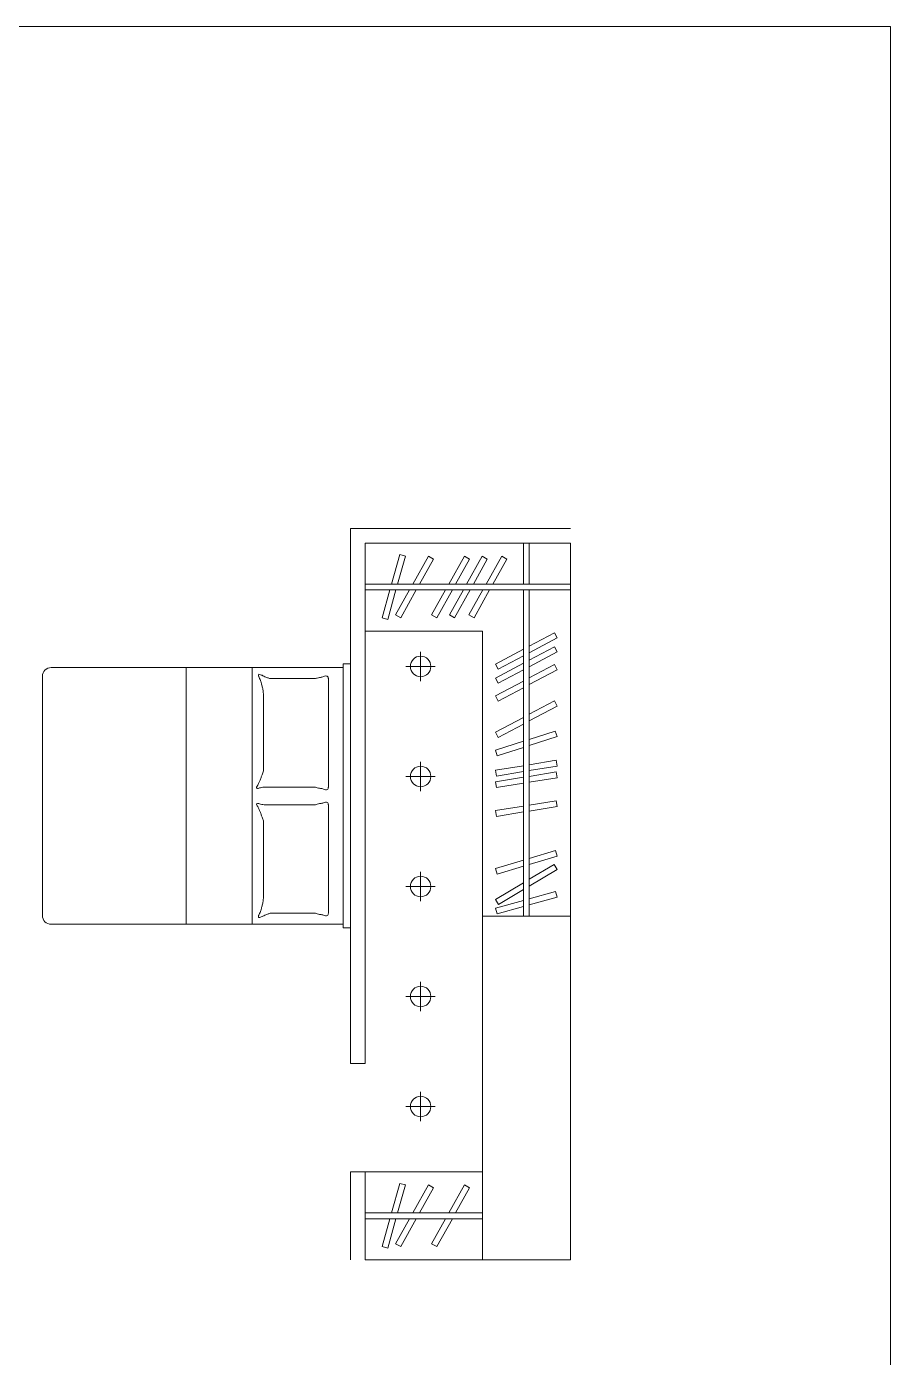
# Model space of a CAD drawing. Header units: millimetres. Extents: x 19901 to 59163, y 13732 to 30178.
# Drawn here: x 27663 to 28252, y 19992 to 20900 of the extents above; entities that cross this region are included whole.
import ezdxf

# ---------------------------------------------------------------- set-up
doc = ezdxf.new("R2010")
doc.units = ezdxf.units.MM
for name, color, linetype, lineweight in [('A-FURN', 8, 'Continuous', 13), ('PROIEZIONI', 145, 'Continuous', 13), ('Wall', 255, 'Continuous', 20)]:
    doc.layers.add(name, color=color, linetype=linetype, lineweight=lineweight)

msp = doc.modelspace()

# ---------------------------------------------------------------- linework, layer by layer
at = {"layer": 'A-FURN'}
for p, q in [((23218.02, 20899.51), (28252.09, 20899.51)), ((28252.09, 20899.51), (28252.09, 19547.87)), ((27893.87, 20487.47), (27893.87, 20547.47)), ((27893.87, 20547.47), (28033.87, 20547.47)), ((27911.92, 20519.47), (27917.52, 20539.55)), ((27917.52, 20539.55), (27921.37, 20538.47)), ((28001.87, 20519.47), (28001.87, 20547.47)), ((28001.87, 20547.47), (28005.87, 20547.47)), ((28005.87, 20547.47), (28005.87, 20519.47)), ((28033.87, 20058.86), (28033.87, 20547.47)), ((27921.37, 20538.47), (27916.07, 20519.47)), ((27937.11, 20538.47), (27926.49, 20519.47)), ((27931.07, 20519.47), (27940.6, 20536.52)), ((27940.6, 20536.52), (27937.11, 20538.47)), ((27961.69, 20538.47), (27951.07, 20519.47)), ((27955.65, 20519.47), (27965.19, 20536.52)), ((27965.19, 20536.52), (27961.69, 20538.47)), ((27973.78, 20538.47), (27963.16, 20519.47)), ((27967.74, 20519.47), (27977.27, 20536.52)), ((27977.27, 20536.52), (27973.78, 20538.47)), ((27987.11, 20538.47), (27976.49, 20519.47)), ((27981.07, 20519.47), (27990.6, 20536.52)), ((27990.6, 20536.52), (27987.11, 20538.47)), ((27893.87, 20519.47), (28033.87, 20519.47)), ((28033.87, 20515.47), (27893.87, 20515.47)), ((27905.49, 20496.47), (27910.8, 20515.47)), ((27914.95, 20515.47), (27909.35, 20495.4)), ((27924.25, 20515.47), (27914.72, 20498.42)), ((27918.21, 20496.47), (27928.83, 20515.47)), ((27948.84, 20515.47), (27939.3, 20498.42)), ((27942.8, 20496.47), (27953.42, 20515.47)), ((27960.92, 20515.47), (27951.39, 20498.42)), ((27954.88, 20496.47), (27965.5, 20515.47)), ((27974.25, 20515.47), (27964.72, 20498.42)), ((27968.21, 20496.47), (27978.84, 20515.47)), ((28005.87, 20519.47), (28001.87, 20519.47)), ((28001.87, 20293.03), (28001.87, 20515.47)), ((28001.87, 20515.47), (28005.87, 20515.47)), ((28005.87, 20515.47), (28005.87, 20293.03)), ((28033.87, 20519.47), (28033.87, 20515.47)), ((27909.35, 20495.4), (27905.49, 20496.47)), ((27914.72, 20498.42), (27918.21, 20496.47)), ((27939.3, 20498.42), (27942.8, 20496.47)), ((27951.39, 20498.42), (27954.88, 20496.47)), ((27964.72, 20498.42), (27968.21, 20496.47)), ((27973.87, 20487.47), (27893.87, 20487.47)), ((27973.87, 20058.86), (27973.87, 20487.47)), ((28005.87, 20477.22), (28022.98, 20486.35)), ((28022.98, 20486.35), (28024.87, 20482.82)), ((28024.87, 20482.82), (28005.87, 20472.69)), ((28005.87, 20467.63), (28022.98, 20476.76)), ((28022.98, 20476.76), (28024.87, 20473.23)), ((27982.87, 20464.95), (28001.87, 20475.09)), ((28001.87, 20470.55), (27984.75, 20461.42)), ((28024.87, 20473.23), (28005.87, 20463.09)), ((27878.87, 20462.56), (27679.87, 20462.56)), ((27771.87, 20287.56), (27771.87, 20462.56)), ((27816.87, 20287.56), (27816.87, 20462.56)), ((27883.87, 20465.06), (27878.87, 20465.06)), ((27878.87, 20465.06), (27878.87, 20285.06)), ((27878.87, 20287.56), (27878.87, 20462.56)), ((27883.87, 20285.06), (27883.87, 20465.06)), ((27982.87, 20455.36), (28001.87, 20465.49)), ((27984.75, 20461.42), (27982.87, 20464.95)), ((28001.87, 20460.96), (27984.75, 20451.83)), ((28005.87, 20455.53), (28022.98, 20464.66)), ((28024.87, 20461.13), (28005.87, 20451)), ((28022.98, 20464.66), (28024.87, 20461.13)), ((27673.87, 20456.56), (27673.87, 20293.56)), ((27829.26, 20455.03), (27860.18, 20455.03)), ((27868.87, 20455.05), (27868.87, 20381.07)), ((27984.75, 20451.83), (27982.87, 20455.36)), ((27982.87, 20443.27), (28001.87, 20453.4)), ((28001.87, 20448.87), (27984.75, 20439.74)), ((27824.63, 20392.1), (27824.63, 20444.74)), ((27984.75, 20439.74), (27982.87, 20443.27)), ((28005.87, 20430.72), (28022.99, 20439.82)), ((28022.99, 20439.82), (28024.87, 20436.29)), ((28024.87, 20436.29), (28005.87, 20426.19)), ((27982.87, 20418.5), (28001.87, 20428.6)), ((28001.87, 20424.07), (27984.74, 20414.97)), ((27984.74, 20414.97), (27982.87, 20418.5)), ((27982.87, 20406.21), (28001.87, 20412.32)), ((28005.87, 20413.6), (28023.64, 20419.31)), ((28024.87, 20415.51), (28005.87, 20409.4)), ((28023.64, 20419.31), (28024.87, 20415.51)), ((27984.09, 20402.41), (27982.87, 20406.21)), ((28001.87, 20408.12), (27984.09, 20402.41)), ((27982.87, 20392.59), (28001.87, 20395.7)), ((28005.87, 20396.35), (28024.22, 20399.36)), ((28024.87, 20395.41), (28005.87, 20392.3)), ((28024.22, 20399.36), (28024.87, 20395.41)), ((27983.51, 20388.64), (27982.87, 20392.59)), ((27982.87, 20384.66), (28001.87, 20387.77)), ((27983.51, 20380.72), (27982.87, 20384.66)), ((28001.87, 20391.64), (27983.51, 20388.64)), ((28005.87, 20388.43), (28024.22, 20391.43)), ((28024.87, 20387.49), (28005.87, 20384.37)), ((28024.22, 20391.43), (28024.87, 20387.49)), ((27860.18, 20381.1), (27825.08, 20381.1)), ((28001.87, 20383.72), (27983.51, 20380.72)), ((27860.18, 20369.03), (27825.08, 20369.03)), ((27868.87, 20295.07), (27868.87, 20369.05)), ((27982.87, 20365.06), (28001.87, 20368.17)), ((28005.87, 20368.83), (28024.22, 20371.83)), ((28024.87, 20367.88), (28005.87, 20364.77)), ((28024.22, 20371.83), (28024.87, 20367.88)), ((27824.63, 20358.03), (27824.63, 20305.38)), ((27983.51, 20361.11), (27982.87, 20365.06)), ((28001.87, 20364.12), (27983.51, 20361.11)), ((27982.87, 20325.63), (28001.87, 20331.29)), ((28005.87, 20332.48), (28023.73, 20337.8)), ((28024.87, 20333.97), (28005.87, 20328.31)), ((28023.73, 20337.8), (28024.87, 20333.97)), ((27984.01, 20321.8), (27982.87, 20325.63)), ((28001.87, 20327.12), (27984.01, 20321.8)), ((28005.87, 20318.27), (28022.81, 20328.41)), ((28024.87, 20324.98), (28005.87, 20313.61)), ((28022.81, 20328.41), (28024.87, 20324.98)), ((27982.87, 20304.5), (28001.87, 20315.87)), ((27984.92, 20301.07), (27982.87, 20304.5)), ((27982.87, 20298.54), (28001.87, 20303.83)), ((28001.87, 20311.21), (27984.92, 20301.07)), ((28005.87, 20304.95), (28023.79, 20309.94)), ((28024.87, 20306.09), (28005.87, 20300.79)), ((28023.79, 20309.94), (28024.87, 20306.09)), ((27829.26, 20295.1), (27860.18, 20295.1)), ((27983.94, 20294.69), (27982.87, 20298.54)), ((28001.87, 20299.68), (27983.94, 20294.69)), ((27679.87, 20287.56), (27878.87, 20287.56)), ((27878.87, 20285.06), (27883.87, 20285.06)), ((28033.87, 20293.03), (27973.87, 20293.03)), ((27893.87, 20058.86), (27893.87, 20118.86)), ((27893.87, 20118.86), (27973.87, 20118.86)), ((27911.92, 20090.86), (27917.52, 20110.93)), ((27921.37, 20109.86), (27916.07, 20090.86)), ((27917.52, 20110.93), (27921.37, 20109.86)), ((27937.11, 20109.86), (27926.49, 20090.86)), ((27931.07, 20090.86), (27940.6, 20107.91)), ((27940.6, 20107.91), (27937.11, 20109.86)), ((27961.69, 20109.86), (27951.07, 20090.86)), ((27955.65, 20090.86), (27965.19, 20107.91)), ((27965.19, 20107.91), (27961.69, 20109.86)), ((27893.87, 20090.86), (27973.87, 20090.86)), ((27973.87, 20086.86), (27893.87, 20086.86)), ((27905.49, 20067.86), (27910.8, 20086.86)), ((27914.95, 20086.86), (27909.35, 20066.78)), ((27924.25, 20086.86), (27914.72, 20069.81)), ((27918.21, 20067.86), (27928.83, 20086.86)), ((27948.84, 20086.86), (27939.3, 20069.81)), ((27942.8, 20067.86), (27953.42, 20086.86)), ((27909.35, 20066.78), (27905.49, 20067.86)), ((27914.72, 20069.81), (27918.21, 20067.86)), ((27939.3, 20069.81), (27942.8, 20067.86)), ((28033.87, 20058.86), (27893.87, 20058.86))]:
    msp.add_line(p, q, dxfattribs=at)
for centre in [(27931.78, 20463.34), (27931.78, 20388.34), (27931.78, 20313.34), (27931.78, 20238.34), (27931.78, 20163.34)]:
    msp.add_circle(centre, 7, dxfattribs=at)
for centre, start, end in [((27679.87, 20456.56), 90, 180), ((27679.87, 20293.56), 180, 270)]:
    msp.add_arc(centre, 6, start, end, dxfattribs=at)
for points, knots in [([(27824.63, 20444.74), (27824.57, 20445.28), (27824.47, 20446.22), (27824.25, 20447.59), (27824.05, 20448.82), (27823.67, 20450), (27823.44, 20451.13), (27823.08, 20452.15), (27822.81, 20453.29), (27822.37, 20454.57), (27821.77, 20455.71), (27821.18, 20456.61), (27821.2, 20457.34), (27821.56, 20458.33), (27822.68, 20457.55), (27823.77, 20457.3), (27824.94, 20456.67), (27826.15, 20456.06), (27827.29, 20455.67), (27828.29, 20455.29), (27828.92, 20455.11), (27829.26, 20455.03)], [0, 0, 0, 0, 0.0160615, 0.0285027, 0.0416536, 0.0531455, 0.065827, 0.0761386, 0.0856883, 0.1006675, 0.1166231, 0.124875, 0.1316422, 0.1385188, 0.1504584, 0.1604921, 0.1747333, 0.1890852, 0.2015301, 0.2106669, 0.221193, 0.221193, 0.221193, 0.221193]), ([(27860.18, 20455.03), (27860.56, 20455.18), (27861.43, 20455.54), (27863.07, 20455.87), (27864.77, 20455.99), (27866.21, 20456.77), (27867.46, 20456.97), (27868.52, 20456.46), (27868.83, 20455.69), (27868.86, 20455.23), (27868.87, 20455.05)], [0, 0, 0, 0, 0.0122678, 0.0281419, 0.0500995, 0.0625001, 0.0767267, 0.0866864, 0.0948423, 0.1003571, 0.1003571, 0.1003571, 0.1003571]), ([(27824.63, 20392.1), (27824.33, 20391.23), (27823.79, 20389.7), (27822.96, 20387.46), (27822.22, 20385.43), (27821.43, 20383.7), (27820.73, 20382.24), (27819.85, 20381.35), (27820.08, 20380.11), (27821.16, 20380.11), (27822.13, 20380.6), (27823.49, 20380.88), (27824.53, 20381.02), (27825.08, 20381.1)], [0, 0, 0, 0, 0.0275517, 0.0485794, 0.071916, 0.0923707, 0.1053812, 0.1207124, 0.1273745, 0.1371902, 0.1463906, 0.161119, 0.177964, 0.177964, 0.177964, 0.177964]), ([(27860.18, 20381.1), (27860.56, 20380.94), (27861.43, 20380.58), (27863.07, 20380.26), (27864.77, 20380.13), (27866.21, 20379.36), (27867.46, 20379.16), (27868.52, 20379.66), (27868.83, 20380.44), (27868.86, 20380.89), (27868.87, 20381.07)], [0, 0, 0, 0, 0.0122678, 0.0281419, 0.0500995, 0.0625001, 0.0767267, 0.0866864, 0.0948423, 0.1003571, 0.1003571, 0.1003571, 0.1003571]), ([(27824.63, 20358.03), (27824.33, 20358.89), (27823.79, 20360.42), (27822.96, 20362.67), (27822.22, 20364.7), (27821.43, 20366.43), (27820.73, 20367.89), (27819.85, 20368.78), (27820.08, 20370.01), (27821.16, 20370.01), (27822.13, 20369.53), (27823.49, 20369.24), (27824.53, 20369.1), (27825.08, 20369.03)], [0, 0, 0, 0, 0.0275517, 0.0485794, 0.071916, 0.0923707, 0.1053812, 0.1207124, 0.1273745, 0.1371902, 0.1463906, 0.161119, 0.177964, 0.177964, 0.177964, 0.177964]), ([(27860.18, 20369.03), (27860.56, 20369.18), (27861.43, 20369.54), (27863.07, 20369.87), (27864.77, 20369.99), (27866.21, 20370.77), (27867.46, 20370.97), (27868.52, 20370.46), (27868.83, 20369.69), (27868.86, 20369.23), (27868.87, 20369.05)], [0, 0, 0, 0, 0.0122678, 0.0281419, 0.0500995, 0.0625001, 0.0767267, 0.0866864, 0.0948423, 0.1003571, 0.1003571, 0.1003571, 0.1003571]), ([(27824.63, 20305.38), (27824.57, 20304.85), (27824.47, 20303.9), (27824.25, 20302.53), (27824.05, 20301.31), (27823.67, 20300.12), (27823.44, 20298.99), (27823.08, 20297.97), (27822.81, 20296.84), (27822.37, 20295.55), (27821.77, 20294.41), (27821.18, 20293.51), (27821.2, 20292.79), (27821.56, 20291.8), (27822.68, 20292.57), (27823.77, 20292.83), (27824.94, 20293.46), (27826.15, 20294.07), (27827.29, 20294.45), (27828.29, 20294.83), (27828.92, 20295.01), (27829.26, 20295.1)], [0, 0, 0, 0, 0.0160615, 0.0285027, 0.0416536, 0.0531455, 0.065827, 0.0761386, 0.0856883, 0.1006675, 0.1166231, 0.124875, 0.1316422, 0.1385188, 0.1504584, 0.1604921, 0.1747333, 0.1890852, 0.2015301, 0.2106669, 0.221193, 0.221193, 0.221193, 0.221193]), ([(27860.18, 20295.1), (27860.56, 20294.94), (27861.43, 20294.58), (27863.07, 20294.26), (27864.77, 20294.13), (27866.21, 20293.36), (27867.46, 20293.16), (27868.52, 20293.66), (27868.83, 20294.44), (27868.86, 20294.89), (27868.87, 20295.07)], [0, 0, 0, 0, 0.0122678, 0.0281419, 0.0500995, 0.0625001, 0.0767267, 0.0866864, 0.0948423, 0.1003571, 0.1003571, 0.1003571, 0.1003571])]:
    msp.add_open_spline(points, degree=3, knots=knots, dxfattribs=at)
at = {"layer": 'PROIEZIONI'}
for p, q in [((27931.78, 20473.34), (27931.78, 20453.34)), ((27921.78, 20463.34), (27941.78, 20463.34)), ((27931.78, 20398.34), (27931.78, 20378.34)), ((27921.78, 20388.34), (27941.78, 20388.34)), ((27931.78, 20323.34), (27931.78, 20303.34)), ((27921.78, 20313.34), (27941.78, 20313.34)), ((27931.78, 20248.34), (27931.78, 20228.34)), ((27921.78, 20238.34), (27941.78, 20238.34)), ((27931.78, 20173.34), (27931.78, 20153.34)), ((27921.78, 20163.34), (27941.78, 20163.34))]:
    msp.add_line(p, q, dxfattribs=at)
at = {"layer": 'Wall'}
for p, q in [((28033.87, 20557.47), (27883.87, 20557.47)), ((27883.87, 20557.47), (27883.87, 20192.65)), ((28033.87, 20547.47), (27893.87, 20547.47)), ((27893.87, 20547.47), (27893.87, 20192.65)), ((27893.87, 20192.65), (27883.87, 20192.65)), ((27883.87, 20118.86), (27883.87, 20058.86)), ((27893.87, 20118.86), (27883.87, 20118.86)), ((27893.87, 20118.86), (27893.87, 20058.86))]:
    msp.add_line(p, q, dxfattribs=at)

doc.saveas('drawing.dxf')
